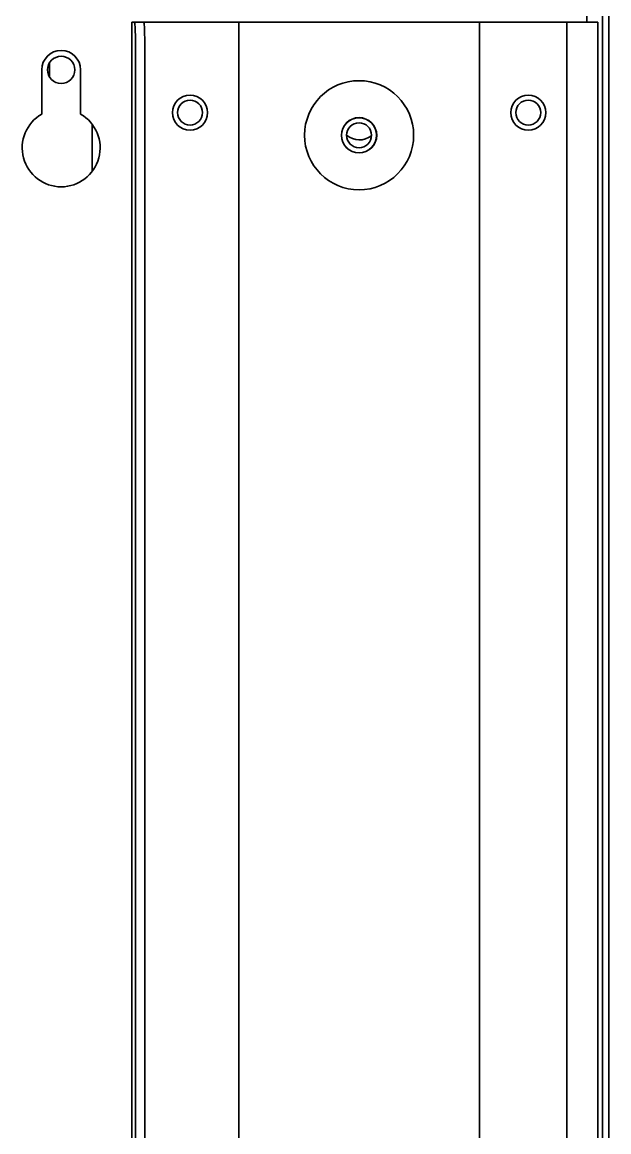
# Model space of a CAD drawing. Extents: x -760 to 4209, y 5795 to 10697.
# Drawn here: x 2635.6 to 2710.9, y 10292.2 to 10434.5 of the extents above; entities that cross this region are included whole.
import ezdxf

# ---------------------------------------------------------------- set-up
doc = ezdxf.new("R2010")
doc.units = 0
doc.header["$LTSCALE"] = 5
doc.layers.add('1', color=7, linetype='CONTINUOUS', true_color=0xffffff)

msp = doc.modelspace()

# ---------------------------------------------------------------- linework, layer by layer
at = {"layer": '1', "color": 7, "linetype": 'Continuous', "lineweight": 35}
for p, q in [((2710.05, 10525.87), (2710.05, 9547.02)), ((2710.85, 9871.84), (2710.85, 10525.82)), ((2708.05, 10434.52), (2708.05, 10522.12)), ((2649.63, 10434.52), (2649.63, 9638.52)), ((2649.64, 10434.52), (2649.63, 10434.52)), ((2649.64, 10434.52), (2649.95, 10434.52)), ((2649.95, 10434.52), (2651.14, 10434.52)), ((2651.83, 10434.52), (2651.14, 10434.52)), ((2662.35, 10434.52), (2651.83, 10434.52)), ((2663.35, 10434.52), (2662.35, 10434.52)), ((2663.35, 9638.52), (2663.35, 10434.52)), ((2665.55, 10434.52), (2663.35, 10434.52)), ((2692.05, 10434.52), (2665.55, 10434.52)), ((2694.25, 10434.52), (2692.05, 10434.52)), ((2694.25, 9638.52), (2694.25, 10434.52)), ((2694.25, 10434.52), (2695.25, 10434.52)), ((2705.48, 10434.52), (2695.25, 10434.52)), ((2705.48, 10434.52), (2705.48, 9638.52)), ((2705.48, 10434.52), (2705.68, 10434.52)), ((2705.68, 10434.52), (2709.23, 10434.52)), ((2709.23, 10434.52), (2709.43, 10434.52)), ((2709.43, 9638.52), (2709.43, 10434.52)), ((2650.08, 10432.52), (2650.08, 9640.52)), ((2651.28, 10432.52), (2651.28, 9640.52)), ((2639.06, 10429.3), (2639.06, 10427.5)), ((2638.06, 10422.73), (2638.06, 10428.4)), ((2643.06, 10428.4), (2643.06, 10422.73)), ((2644.55, 10421.41), (2644.55, 10415.39))]:
    msp.add_line(p, q, dxfattribs=at)
for centre, radius in [((2640.56, 10428.4), 1.75), ((2678.8, 10420.02), 7), ((2657.1, 10422.92), 2.25), ((2700.51, 10422.92), 2.25), ((2657.1, 10422.92), 1.6), ((2700.51, 10422.92), 1.6), ((2678.8, 10420.02), 2.26), ((2678.8, 10420.02), 2.25), ((2678.8, 10420.02), 1.6)]:
    msp.add_circle(centre, radius, dxfattribs=at)
for centre, radius, start, end in [((2640.56, 10428.4), 2.5, 0, 180), ((2640.56, 10418.4), 5, 120, 60), ((2678.85, 10421.92), 2.5, 228.7097, 308.2809)]:
    msp.add_arc(centre, radius, start, end, dxfattribs=at)
for centre, major_axis, start_param, end_param in [((2649.95, 10432.52), (0, -2), 1.570796, 3.141593), ((2651.14, 10432.52), (0, 2), 4.712389, 6.283185)]:
    msp.add_ellipse(centre, major_axis=major_axis, ratio=0.069756, start_param=start_param, end_param=end_param, dxfattribs=at)

doc.saveas('drawing.dxf')
